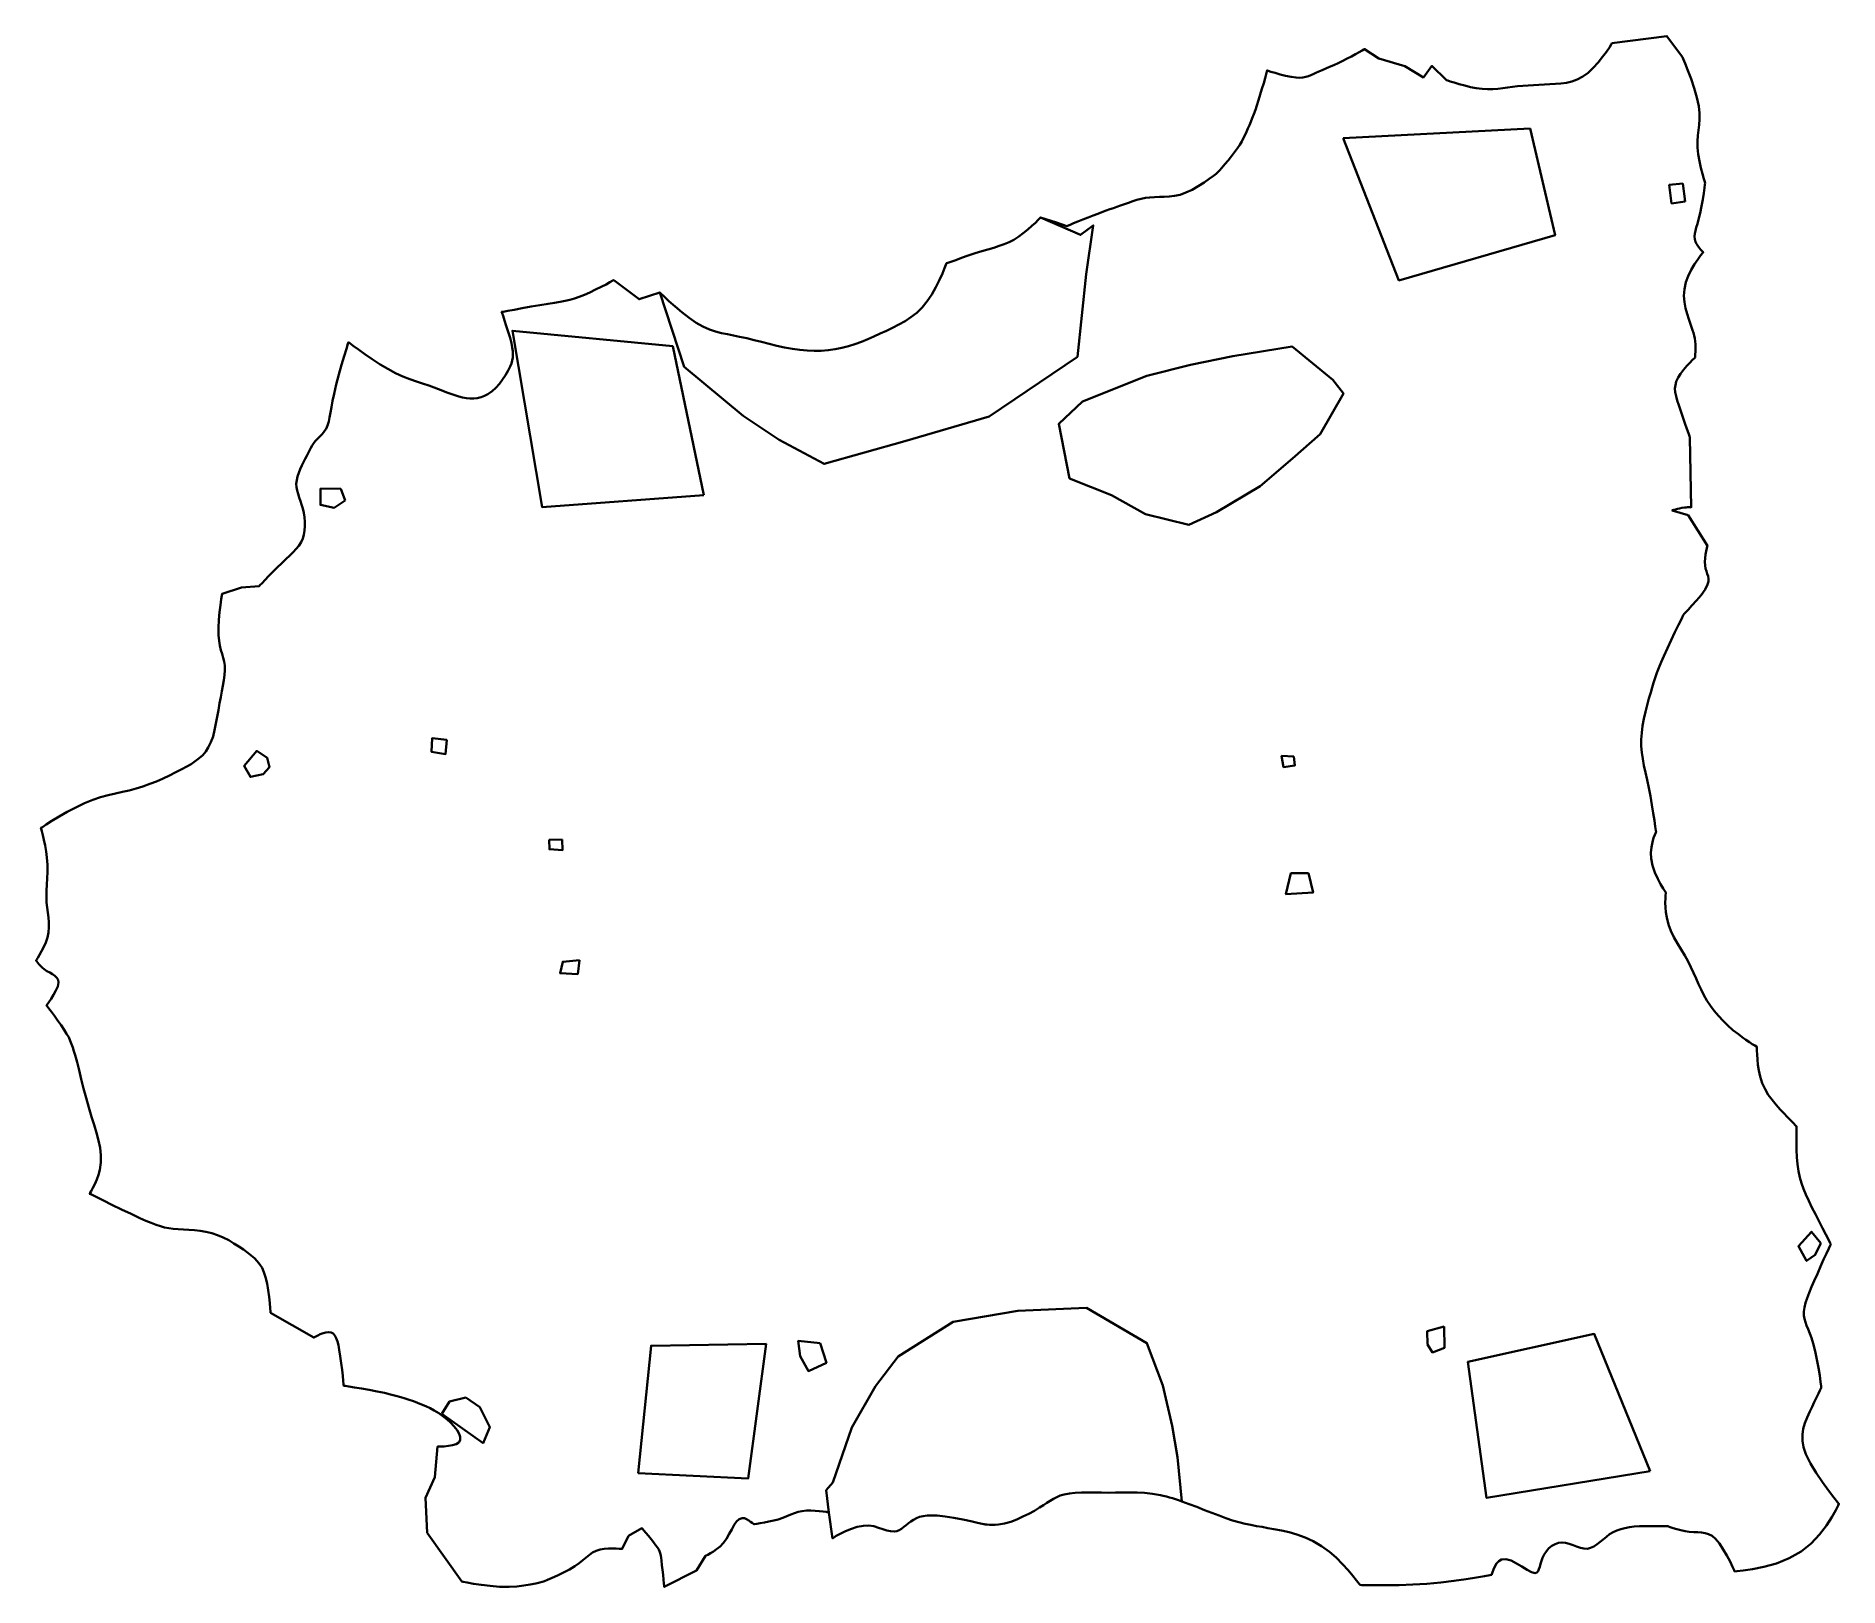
# Model space of a CAD drawing. Extents: x 0 to 10612, y -9131 to 0.
import ezdxf

# ---------------------------------------------------------------- set-up
doc = ezdxf.new("R2010")
doc.units = 0
doc.linetypes.add('Solid', pattern=[0])
for name, color, linetype in [('zone_0_q2', 7, 'Continuous'), ('zone_1_q2', 7, 'Continuous'), ('zone_2_q3', 7, 'Continuous'), ('zone_3_q3', 7, 'Continuous'), ('zone_4_q3', 7, 'Continuous'), ('zone_5_q3', 7, 'Continuous'), ('zone_6_q3', 7, 'Continuous')]:
    doc.layers.add(name, color=color, linetype=linetype)

msp = doc.modelspace()

# ---------------------------------------------------------------- linework, layer by layer
at = {"color": 0, "linetype": 'Solid', "lineweight": 35}
for points in [[(37, -4657), (59, -4642), (93, -4621), (136, -4595), (184, -4568), (234, -4541), (285, -4516), (334, -4496), (380, -4481), (424, -4469), (467, -4459), (508, -4450), (549, -4441), (589, -4430), (629, -4418), (669, -4403), (709, -4388), (748, -4371), (786, -4353), (823, -4334), (859, -4316), (887, -4301), (913, -4286), (937, -4270), (960, -4252), (981, -4233), (999, -4213), (1014, -4189), (1029, -4158), (1042, -4124), (1051, -4087), (1059, -4048), (1066, -4009), (1073, -3968), (1080, -3928), (1087, -3893), (1094, -3858), (1100, -3825), (1106, -3792), (1110, -3762), (1112, -3733), (1111, -3706), (1107, -3683), (1102, -3661), (1095, -3638), (1088, -3615), (1082, -3589), (1077, -3560), (1073, -3527), (1073, -3484), (1075, -3438), (1080, -3392), (1085, -3350), (1090, -3316), (1093, -3293), (1095, -3284), (1210, -3246), (1314, -3238), (1318, -3233), (1330, -3221), (1348, -3202), (1369, -3180), (1394, -3154), (1420, -3128), (1446, -3103), (1470, -3080), (1493, -3059), (1513, -3039), (1532, -3020), (1547, -3001), (1560, -2980), (1570, -2959), (1577, -2936), (1581, -2912), (1583, -2886), (1583, -2860), (1580, -2833), (1576, -2807), (1570, -2782), (1563, -2759), (1556, -2738), (1548, -2717), (1542, -2696), (1536, -2676), (1533, -2656), (1532, -2636), (1534, -2614), (1539, -2593), (1546, -2572), (1555, -2550), (1564, -2529), (1574, -2509), (1584, -2489), (1593, -2472), (1601, -2456), (1609, -2440), (1617, -2425), (1625, -2411), (1634, -2398), (1643, -2386), (1653, -2375), (1662, -2365), (1672, -2355), (1682, -2345), (1691, -2334), (1700, -2323), (1707, -2312), (1716, -2292), (1723, -2270), (1728, -2245), (1734, -2217), (1739, -2184), (1745, -2148), (1754, -2107), (1767, -2052), (1782, -1993), (1798, -1936), (1814, -1884), (1827, -1841), (1836, -1813), (1839, -1803), (1846, -1808), (1866, -1824), (1897, -1846), (1935, -1873), (1979, -1903), (2025, -1933), (2071, -1960), (2116, -1984), (2159, -2004), (2200, -2020), (2239, -2034), (2275, -2046), (2311, -2058), (2344, -2069), (2369, -2079), (2394, -2088), (2418, -2098), (2441, -2107), (2465, -2115), (2488, -2122), (2511, -2128), (2533, -2132), (2554, -2134), (2576, -2134), (2597, -2132), (2619, -2127), (2640, -2119), (2660, -2108), (2684, -2091), (2706, -2071), (2727, -2047), (2746, -2022), (2764, -1996), (2778, -1970), (2790, -1946), (2798, -1928), (2803, -1910), (2806, -1893), (2807, -1875), (2806, -1855), (2803, -1834), (2798, -1809), (2790, -1776), (2779, -1741), (2768, -1706), (2758, -1674), (2749, -1648), (2743, -1631), (2740, -1624), (2750, -1623), (2776, -1618), (2815, -1611), (2862, -1602), (2914, -1593), (2966, -1584), (3014, -1576), (3052, -1570), (3084, -1565), (3114, -1559), (3141, -1553), (3169, -1546), (3197, -1536), (3228, -1524), (3260, -1510), (3293, -1493), (3326, -1477), (3355, -1462), (3378, -1449), (3394, -1440), (3400, -1437), (3549, -1550), (3671, -1509), (3678, -1516), (3697, -1534), (3725, -1560), (3761, -1592), (3801, -1626), (3844, -1659), (3886, -1688), (3925, -1710), (3963, -1727), (3999, -1739), (4034, -1749), (4069, -1756), (4105, -1763), (4141, -1770), (4183, -1779), (4226, -1790), (4270, -1801), (4315, -1812), (4360, -1824), (4406, -1834), (4452, -1842), (4495, -1848), (4538, -1852), (4580, -1853), (4622, -1853), (4663, -1850), (4703, -1844), (4743, -1836), (4782, -1826), (4820, -1814), (4858, -1800), (4895, -1785), (4932, -1768), (4969, -1752), (5005, -1735), (5042, -1717), (5079, -1699), (5115, -1679), (5150, -1656), (5184, -1630), (5216, -1598), (5246, -1561), (5273, -1521), (5296, -1478), (5317, -1436), (5335, -1398), (5348, -1367), (5356, -1346), (5359, -1338), (5366, -1336), (5385, -1329), (5413, -1319), (5448, -1306), (5487, -1293), (5527, -1279), (5566, -1267), (5603, -1256), (5637, -1246), (5669, -1236), (5698, -1226), (5727, -1214), (5756, -1199), (5785, -1180), (5811, -1160), (5837, -1139), (5861, -1118), (5882, -1099), (5898, -1083), (5909, -1072), (5913, -1068), (6006, -1098), (6067, -1119), (6072, -1117), (6086, -1111), (6107, -1102), (6133, -1092), (6162, -1080), (6192, -1068), (6222, -1057), (6249, -1046), (6274, -1037), (6298, -1028), (6320, -1020), (6341, -1013), (6362, -1005), (6384, -998), (6407, -989), (6430, -981), (6455, -973), (6479, -965), (6505, -959), (6530, -953), (6555, -950), (6583, -948), (6612, -947), (6641, -947), (6670, -945), (6701, -941), (6734, -934), (6768, -922), (6805, -905), (6841, -884), (6876, -862), (6906, -841), (6931, -823), (6947, -811), (6953, -806), (6956, -802), (6966, -791), (6980, -775), (6998, -755), (7017, -732), (7037, -707), (7055, -683), (7071, -661), (7085, -640), (7097, -620), (7107, -600), (7117, -582), (7125, -563), (7133, -545), (7142, -525), (7150, -505), (7159, -483), (7168, -460), (7177, -435), (7186, -408), (7196, -378), (7206, -344), (7216, -310), (7226, -277), (7234, -248), (7240, -224), (7245, -208), (7246, -202), (7252, -204), (7268, -210), (7293, -217), (7322, -226), (7354, -234), (7387, -241), (7417, -245), (7438, -246), (7457, -245), (7474, -241), (7489, -236), (7503, -231), (7517, -224), (7532, -217), (7550, -208), (7570, -200), (7592, -191), (7614, -181), (7638, -171), (7664, -159), (7691, -146), (7717, -133), (7742, -120), (7767, -107), (7788, -95), (7805, -86), (7816, -79), (7820, -77), (7904, -133), (8056, -177), (8166, -244), (8216, -176), (8303, -260), (8309, -262), (8324, -267), (8347, -274), (8376, -283), (8409, -292), (8443, -300), (8477, -307), (8512, -311), (8544, -313), (8575, -312), (8604, -310), (8633, -307), (8662, -303), (8690, -299), (8720, -296), (8751, -293), (8782, -291), (8814, -289), (8846, -287), (8878, -285), (8910, -284), (8943, -282), (8975, -280), (9008, -275), (9040, -268), (9072, -256), (9104, -239), (9136, -216), (9166, -188), (9195, -156), (9221, -123), (9243, -92), (9261, -67), (9272, -49), (9276, -42), (9599, 0), (9692, -124), (9696, -134), (9707, -162), (9723, -202), (9742, -252), (9760, -307), (9776, -362), (9787, -413), (9791, -454), (9791, -490), (9789, -522), (9785, -554), (9781, -586), (9779, -619), (9780, -657), (9784, -695), (9791, -736), (9800, -775), (9809, -811), (9816, -840), (9822, -859), (9824, -866), (9823, -874), (9820, -894), (9816, -925), (9810, -962), (9803, -1002), (9795, -1042), (9786, -1080), (9779, -1105), (9772, -1127), (9767, -1146), (9763, -1163), (9761, -1180), (9763, -1195), (9768, -1211), (9774, -1224), (9782, -1236), (9791, -1248), (9799, -1258), (9806, -1266), (9811, -1271), (9813, -1273), (9809, -1279), (9797, -1293), (9781, -1316), (9762, -1344), (9742, -1377), (9724, -1413), (9710, -1450), (9702, -1490), (9699, -1529), (9702, -1566), (9709, -1602), (9718, -1636), (9728, -1667), (9739, -1696), (9745, -1714), (9751, -1731), (9756, -1748), (9760, -1764), (9763, -1780), (9765, -1797), (9767, -1816), (9767, -1831), (9767, -1846), (9767, -1860), (9766, -1873), (9765, -1883), (9765, -1890), (9765, -1892), (9761, -1896), (9750, -1907), (9735, -1923), (9717, -1942), (9698, -1965), (9680, -1988), (9665, -2011), (9654, -2034), (9649, -2055), (9647, -2076), (9648, -2097), (9653, -2120), (9660, -2145), (9669, -2173), (9681, -2208), (9693, -2244), (9705, -2280), (9717, -2312), (9726, -2338), (9732, -2356), (9734, -2363), (9743, -2775), (9742, -2775), (9739, -2774), (9734, -2774), (9728, -2774), (9720, -2774), (9712, -2775), (9702, -2776), (9688, -2778), (9674, -2781), (9661, -2784), (9649, -2787), (9640, -2790), (9633, -2792), (9631, -2793), (9724, -2820), (9838, -3001), (9837, -3005), (9834, -3016), (9831, -3032), (9827, -3052), (9824, -3074), (9823, -3096), (9824, -3117), (9827, -3135), (9832, -3151), (9837, -3166), (9842, -3180), (9844, -3195), (9844, -3211), (9839, -3229), (9824, -3258), (9801, -3291), (9774, -3323), (9747, -3353), (9724, -3378), (9707, -3395), (9701, -3401), (9696, -3410), (9685, -3433), (9668, -3467), (9647, -3510), (9625, -3557), (9602, -3604), (9581, -3650), (9565, -3687), (9552, -3720), (9540, -3750), (9530, -3779), (9521, -3807), (9512, -3835), (9504, -3865), (9493, -3901), (9483, -3939), (9473, -3979), (9464, -4020), (9456, -4061), (9451, -4102), (9448, -4141), (9448, -4180), (9451, -4218), (9457, -4256), (9464, -4295), (9473, -4336), (9483, -4379), (9493, -4427), (9502, -4476), (9511, -4527), (9519, -4575), (9526, -4619), (9531, -4654), (9534, -4677), (9536, -4685), (9534, -4690), (9528, -4702), (9521, -4721), (9514, -4746), (9508, -4776), (9505, -4808), (9506, -4843), (9514, -4884), (9528, -4924), (9545, -4961), (9562, -4994), (9578, -5019), (9589, -5036), (9593, -5042), (9593, -5047), (9592, -5059), (9591, -5078), (9590, -5102), (9591, -5130), (9593, -5159), (9598, -5189), (9608, -5230), (9623, -5269), (9641, -5306), (9661, -5343), (9683, -5378), (9704, -5414), (9724, -5449), (9741, -5482), (9756, -5516), (9771, -5549), (9786, -5582), (9801, -5614), (9817, -5646), (9835, -5678), (9855, -5709), (9878, -5740), (9903, -5769), (9930, -5798), (9958, -5826), (9988, -5852), (10020, -5877), (10042, -5894), (10064, -5909), (10085, -5923), (10102, -5935), (10116, -5944), (10126, -5950), (10129, -5952), (10129, -5958), (10129, -5973), (10130, -5996), (10132, -6025), (10135, -6057), (10140, -6091), (10148, -6125), (10160, -6164), (10177, -6200), (10196, -6233), (10218, -6264), (10242, -6293), (10266, -6320), (10291, -6346), (10306, -6362), (10321, -6377), (10335, -6391), (10346, -6403), (10355, -6412), (10361, -6418), (10363, -6420), (10363, -6427), (10362, -6447), (10362, -6478), (10362, -6515), (10363, -6557), (10365, -6600), (10368, -6642), (10373, -6683), (10381, -6720), (10391, -6754), (10403, -6788), (10417, -6821), (10434, -6857), (10453, -6896), (10474, -6936), (10495, -6979), (10516, -7019), (10535, -7056), (10550, -7086), (10560, -7106), (10564, -7113), (10561, -7120), (10552, -7139), (10539, -7168), (10522, -7204), (10504, -7245), (10485, -7287), (10467, -7328), (10451, -7365), (10437, -7399), (10425, -7430), (10416, -7458), (10409, -7485), (10406, -7510), (10406, -7533), (10409, -7552), (10415, -7572), (10422, -7592), (10431, -7614), (10441, -7638), (10451, -7665), (10461, -7697), (10472, -7743), (10482, -7792), (10491, -7841), (10499, -7887), (10504, -7924), (10507, -7949), (10508, -7958), (10506, -7963), (10500, -7975), (10491, -7993), (10480, -8016), (10467, -8043), (10454, -8071), (10440, -8099), (10425, -8134), (10412, -8167), (10402, -8200), (10397, -8234), (10397, -8270), (10404, -8308), (10418, -8349), (10444, -8404), (10478, -8460), (10515, -8515), (10551, -8564), (10582, -8604), (10604, -8631), (10612, -8641), (10607, -8651), (10594, -8679), (10571, -8720), (10539, -8770), (10498, -8823), (10448, -8875), (10390, -8922), (10319, -8962), (10244, -8992), (10170, -9013), (10103, -9027), (10048, -9035), (10011, -9039), (9998, -9040), (9995, -9033), (9985, -9012), (9971, -8982), (9952, -8946), (9931, -8910), (9908, -8875), (9885, -8847), (9865, -8831), (9845, -8820), (9824, -8814), (9803, -8811), (9781, -8809), (9757, -8808), (9731, -8806), (9706, -8802), (9681, -8796), (9657, -8790), (9636, -8784), (9619, -8779), (9608, -8776), (9604, -8774), (9599, -8774), (9584, -8774), (9562, -8773), (9534, -8773), (9503, -8773), (9470, -8773), (9438, -8774), (9407, -8776), (9379, -8779), (9352, -8784), (9328, -8790), (9305, -8798), (9283, -8808), (9262, -8821), (9243, -8835), (9225, -8851), (9206, -8866), (9188, -8880), (9169, -8893), (9150, -8901), (9131, -8906), (9111, -8905), (9090, -8900), (9068, -8893), (9047, -8885), (9025, -8877), (9003, -8872), (8981, -8869), (8961, -8872), (8941, -8879), (8922, -8889), (8905, -8903), (8890, -8920), (8877, -8939), (8867, -8959), (8861, -8977), (8856, -8995), (8851, -9012), (8846, -9027), (8841, -9038), (8833, -9046), (8823, -9049), (8802, -9044), (8776, -9030), (8746, -9011), (8714, -8992), (8682, -8976), (8652, -8967), (8625, -8969), (8610, -8979), (8596, -8993), (8586, -9011), (8578, -9028), (8572, -9044), (8569, -9055), (8568, -9059), (8557, -9061), (8526, -9067), (8478, -9075), (8417, -9085), (8346, -9095), (8268, -9105), (8186, -9112), (8103, -9117), (8023, -9120), (7950, -9121), (7886, -9121), (7837, -9121), (7804, -9120), (7793, -9119), (7788, -9112), (7773, -9094), (7751, -9066), (7723, -9032), (7690, -8996), (7652, -8958), (7613, -8924), (7566, -8890), (7518, -8862), (7470, -8840), (7422, -8822), (7375, -8809), (7330, -8798), (7286, -8790), (7251, -8784), (7217, -8778), (7184, -8773), (7151, -8766), (7116, -8759), (7080, -8750), (7042, -8739), (7004, -8726), (6963, -8711), (6921, -8695), (6877, -8678), (6833, -8660), (6788, -8643), (6744, -8627), (6725, -8621), (6707, -8615), (6689, -8609), (6671, -8604), (6653, -8599), (6635, -8595), (6618, -8591), (6571, -8582), (6525, -8577), (6481, -8574), (6439, -8574), (6396, -8574), (6354, -8575), (6311, -8576), (6272, -8575), (6232, -8575), (6192, -8574), (6154, -8575), (6117, -8576), (6083, -8580), (6052, -8586), (6029, -8593), (6008, -8602), (5989, -8612), (5969, -8623), (5950, -8636), (5929, -8649), (5907, -8663), (5877, -8682), (5844, -8700), (5809, -8717), (5773, -8733), (5737, -8747), (5701, -8757), (5666, -8763), (5646, -8765), (5628, -8765), (5612, -8765), (5598, -8764), (5587, -8763), (5580, -8762), (5578, -8762), (5568, -8759), (5542, -8753), (5503, -8744), (5455, -8734), (5403, -8725), (5352, -8717), (5304, -8711), (5273, -8710), (5245, -8711), (5222, -8714), (5201, -8719), (5182, -8726), (5165, -8735), (5149, -8746), (5135, -8756), (5122, -8767), (5108, -8778), (5094, -8788), (5080, -8796), (5066, -8802), (5051, -8805), (5030, -8803), (5008, -8798), (4984, -8790), (4959, -8782), (4931, -8774), (4902, -8770), (4870, -8771), (4834, -8777), (4799, -8789), (4765, -8803), (4734, -8818), (4710, -8831), (4694, -8841), (4688, -8845), (4667, -8692), (4663, -8692), (4651, -8689), (4633, -8687), (4610, -8684), (4586, -8682), (4560, -8680), (4535, -8681), (4509, -8684), (4486, -8689), (4464, -8697), (4442, -8705), (4420, -8714), (4396, -8724), (4369, -8733), (4342, -8740), (4314, -8746), (4287, -8751), (4262, -8756), (4242, -8759), (4229, -8761), (4224, -8761), (4222, -8759), (4215, -8754), (4206, -8747), (4195, -8739), (4182, -8732), (4169, -8727), (4156, -8726), (4138, -8731), (4123, -8745), (4109, -8766), (4095, -8792), (4080, -8819), (4064, -8847), (4044, -8874), (4026, -8893), (4006, -8909), (3987, -8922), (3969, -8933), (3955, -8941), (3945, -8945), (3941, -8947), (3887, -9034), (3698, -9131), (3698, -9125), (3696, -9110), (3694, -9087), (3691, -9060), (3688, -9030), (3684, -9002), (3681, -8976), (3679, -8959), (3677, -8945), (3674, -8933), (3670, -8921), (3665, -8910), (3658, -8899), (3649, -8886), (3635, -8868), (3620, -8849), (3605, -8830), (3590, -8812), (3578, -8798), (3570, -8788), (3566, -8785), (3488, -8830), (3450, -8907), (3445, -8906), (3433, -8906), (3415, -8905), (3393, -8904), (3369, -8905), (3344, -8907), (3321, -8911), (3297, -8919), (3276, -8929), (3257, -8942), (3238, -8957), (3218, -8973), (3196, -8991), (3171, -9008), (3139, -9028), (3104, -9046), (3069, -9063), (3037, -9077), (3010, -9089), (2992, -9096), (2986, -9099), (2980, -9100), (2965, -9105), (2941, -9111), (2909, -9117), (2871, -9123), (2829, -9128), (2784, -9131), (2728, -9130), (2673, -9125), (2621, -9119), (2575, -9112), (2538, -9105), (2514, -9100), (2506, -9098), (2302, -8812), (2293, -8606), (2348, -8485), (2363, -8305), (2368, -8305), (2383, -8305), (2403, -8304), (2427, -8301), (2451, -8297), (2472, -8290), (2488, -8280), (2497, -8266), (2497, -8248), (2491, -8229), (2478, -8207), (2461, -8186), (2442, -8165), (2420, -8145), (2395, -8125), (2370, -8107), (2344, -8092), (2319, -8079), (2294, -8067), (2269, -8056), (2245, -8047), (2221, -8038), (2197, -8029), (2173, -8021), (2147, -8013), (2118, -8005), (2086, -7997), (2051, -7989), (2007, -7980), (1961, -7971), (1916, -7963), (1875, -7956), (1841, -7951), (1819, -7947), (1811, -7946), (1810, -7938), (1808, -7918), (1805, -7889), (1801, -7853), (1796, -7813), (1791, -7772), (1785, -7734), (1780, -7708), (1774, -7685), (1767, -7666), (1759, -7650), (1749, -7639), (1737, -7632), (1722, -7630), (1706, -7632), (1690, -7637), (1673, -7643), (1658, -7650), (1646, -7657), (1638, -7661), (1635, -7663), (1380, -7517), (1380, -7510), (1378, -7490), (1376, -7460), (1372, -7423), (1367, -7384), (1360, -7344), (1351, -7307), (1341, -7278), (1330, -7253), (1317, -7232), (1302, -7213), (1285, -7196), (1267, -7180), (1247, -7164), (1222, -7145), (1194, -7126), (1165, -7108), (1134, -7090), (1101, -7073), (1068, -7059), (1034, -7048), (1000, -7040), (966, -7034), (932, -7031), (899, -7028), (867, -7026), (837, -7024), (808, -7022), (782, -7018), (757, -7014), (732, -7007), (706, -6999), (678, -6988), (646, -6975), (610, -6959), (559, -6934), (503, -6908), (447, -6881), (396, -6856), (354, -6835), (326, -6821), (315, -6816), (318, -6811), (325, -6800), (334, -6782), (346, -6759), (357, -6733), (368, -6705), (376, -6675), (382, -6632), (382, -6589), (377, -6546), (368, -6503), (356, -6458), (342, -6411), (327, -6363), (311, -6308), (295, -6252), (280, -6196), (266, -6141), (253, -6089), (241, -6042), (230, -6000), (223, -5976), (216, -5955), (209, -5935), (201, -5915), (192, -5895), (180, -5874), (166, -5851), (148, -5824), (128, -5797), (108, -5769), (90, -5745), (75, -5725), (65, -5712), (61, -5707), (65, -5702), (75, -5689), (88, -5669), (103, -5645), (117, -5620), (128, -5595), (132, -5573), (130, -5557), (122, -5544), (111, -5533), (97, -5523), (81, -5514), (64, -5505), (48, -5494), (37, -5485), (26, -5475), (17, -5465), (10, -5457), (5, -5449), (1, -5445), (0, -5443), (3, -5439), (10, -5427), (21, -5410), (33, -5388), (46, -5363), (58, -5336), (68, -5308), (74, -5277), (76, -5247), (76, -5218), (73, -5189), (69, -5160), (65, -5131), (62, -5102), (61, -5068), (62, -5033), (63, -4996), (66, -4959), (67, -4920), (67, -4879), (64, -4837), (59, -4801), (53, -4766), (46, -4733), (40, -4705), (34, -4682), (30, -4667), (29, -4662), (37, -4657)], [(9707, -975), (9627, -985), (9613, -876), (9693, -869), (9707, -975)], [(1820, -2735), (1754, -2778), (1674, -2760), (1675, -2664), (1793, -2666), (1820, -2735)], [(2417, -4144), (2411, -4227), (2327, -4214), (2331, -4134), (2417, -4144)], [(1361, -4250), (1374, -4305), (1337, -4346), (1262, -4362), (1224, -4297), (1299, -4209), (1361, -4250)], [(7403, -4241), (7409, -4295), (7343, -4304), (7331, -4237), (7403, -4241)], [(3096, -4731), (3098, -4794), (3022, -4788), (3021, -4733), (3096, -4731)], [(7489, -4928), (7517, -5043), (7357, -5053), (7386, -4929), (7489, -4928)], [(3199, -5440), (3188, -5523), (3084, -5518), (3100, -5450), (3199, -5440)], [(10506, -7107), (10473, -7175), (10422, -7211), (10373, -7125), (10451, -7040), (10506, -7107)], [(8288, -7598), (8290, -7724), (8220, -7750), (8191, -7703), (8189, -7626), (8288, -7598)], [(4615, -7696), (4652, -7811), (4546, -7860), (4498, -7772), (4486, -7682), (4615, -7696)], [(2434, -8039), (2529, -8016), (2612, -8073), (2670, -8190), (2631, -8284), (2388, -8112), (2434, -8039)]]:
    msp.add_lwpolyline(points, close=True, dxfattribs=at)
at = {"layer": 'zone_0_q2', "color": 2, "linetype": 'Solid', "lineweight": 35}
msp.add_lwpolyline([(6182, -1402), (6130, -1888), (5611, -2239), (5113, -2386), (4638, -2519), (4374, -2377), (4163, -2236), (3815, -1947), (3671, -1509), (3678, -1516), (3697, -1534), (3725, -1560), (3761, -1592), (3801, -1626), (3844, -1659), (3886, -1688), (3925, -1710), (3963, -1727), (3999, -1739), (4034, -1749), (4069, -1756), (4105, -1763), (4141, -1770), (4183, -1779), (4226, -1790), (4270, -1801), (4315, -1812), (4360, -1824), (4406, -1834), (4452, -1842), (4495, -1848), (4538, -1852), (4580, -1853), (4622, -1853), (4663, -1850), (4703, -1844), (4743, -1836), (4782, -1826), (4820, -1814), (4858, -1800), (4895, -1785), (4932, -1768), (4969, -1752), (5005, -1735), (5042, -1717), (5079, -1699), (5115, -1679), (5150, -1656), (5184, -1630), (5216, -1598), (5246, -1561), (5273, -1521), (5296, -1478), (5317, -1436), (5335, -1398), (5348, -1367), (5356, -1346), (5359, -1338), (5366, -1336), (5385, -1329), (5413, -1319), (5448, -1306), (5487, -1293), (5527, -1279), (5566, -1267), (5603, -1256), (5637, -1246), (5669, -1236), (5698, -1226), (5727, -1214), (5756, -1199), (5785, -1180), (5811, -1160), (5837, -1139), (5861, -1118), (5882, -1099), (5898, -1083), (5909, -1072), (5913, -1068), (6148, -1171), (6223, -1115), (6182, -1402)], close=True, dxfattribs=at)
at = {"layer": 'zone_1_q2', "color": 2, "linetype": 'Solid', "lineweight": 35}
msp.add_lwpolyline([(4650, -8561), (4689, -8516), (4801, -8192), (4942, -7949), (5074, -7775), (5398, -7570), (5779, -7506), (6183, -7487), (6539, -7695), (6632, -7945), (6687, -8183), (6719, -8366), (6744, -8627), (6725, -8621), (6707, -8615), (6689, -8609), (6671, -8604), (6653, -8599), (6635, -8595), (6618, -8591), (6571, -8582), (6525, -8577), (6481, -8574), (6439, -8574), (6396, -8574), (6354, -8575), (6311, -8576), (6272, -8575), (6232, -8575), (6192, -8574), (6154, -8575), (6117, -8576), (6083, -8580), (6052, -8586), (6029, -8593), (6008, -8602), (5989, -8612), (5969, -8623), (5950, -8636), (5929, -8649), (5907, -8663), (5877, -8682), (5844, -8700), (5809, -8717), (5773, -8733), (5737, -8747), (5701, -8757), (5666, -8763), (5646, -8765), (5628, -8765), (5612, -8765), (5598, -8764), (5587, -8763), (5580, -8762), (5578, -8762), (5568, -8759), (5542, -8753), (5503, -8744), (5455, -8734), (5403, -8725), (5352, -8717), (5304, -8711), (5273, -8710), (5245, -8711), (5222, -8714), (5201, -8719), (5182, -8726), (5165, -8735), (5149, -8746), (5135, -8756), (5122, -8767), (5108, -8778), (5094, -8788), (5080, -8796), (5066, -8802), (5051, -8805), (5030, -8803), (5008, -8798), (4984, -8790), (4959, -8782), (4931, -8774), (4902, -8770), (4870, -8771), (4834, -8777), (4799, -8789), (4765, -8803), (4734, -8818), (4710, -8831), (4694, -8841), (4688, -8845), (4667, -8692), (4650, -8561)], close=True, dxfattribs=at)
at = {"layer": 'zone_2_q3', "color": 3, "linetype": 'Solid', "lineweight": 35}
msp.add_lwpolyline([(9501, -8450), (8538, -8607), (8428, -7806), (9172, -7641), (9501, -8450)], close=True, dxfattribs=at)
at = {"layer": 'zone_3_q3', "color": 3, "linetype": 'Solid', "lineweight": 35}
msp.add_lwpolyline([(3545, -8461), (3620, -7711), (4297, -7700), (4192, -8492), (3545, -8461)], close=True, dxfattribs=at)
at = {"layer": 'zone_4_q3', "color": 3, "linetype": 'Solid', "lineweight": 35}
msp.add_lwpolyline([(3931, -2704), (2979, -2773), (2804, -1735), (3748, -1826), (3931, -2704)], close=True, dxfattribs=at)
at = {"layer": 'zone_5_q3', "color": 3, "linetype": 'Solid', "lineweight": 35}
msp.add_lwpolyline([(7693, -601), (8794, -545), (8941, -1173), (8022, -1439), (7693, -601)], close=True, dxfattribs=at)
at = {"layer": 'zone_6_q3', "color": 3, "linetype": 'Solid', "lineweight": 35}
msp.add_lwpolyline([(6159, -2151), (6538, -2001), (6796, -1936), (7045, -1885), (7393, -1827), (7632, -2025), (7695, -2104), (7558, -2343), (7396, -2487), (7205, -2651), (6948, -2803), (6785, -2877), (6531, -2815), (6330, -2704), (6083, -2604), (6020, -2284), (6159, -2151)], close=True, dxfattribs=at)

doc.saveas('drawing.dxf')
